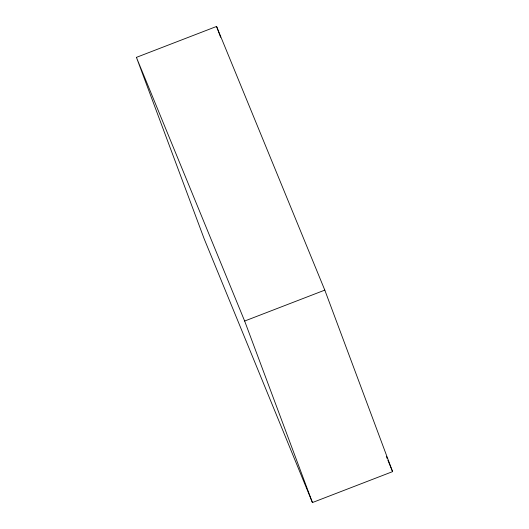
<?xml version="1.0" encoding="UTF-8"?>
<svg xmlns="http://www.w3.org/2000/svg" width="529" height="529" viewBox="0 0 529 529"><rect width="100%" height="100%" fill="white"/><g stroke="black" fill="none" stroke-linecap="round" stroke-linejoin="round"><path stroke-width="0.79" d="M136.416 57.37L216.573 26.45L324.806 290.117L392.584 471.63L312.427 502.55L204.194 238.883L136.416 57.37L244.649 321.037L312.427 502.55M244.649 321.037L324.806 290.117M386.309 456.348L387.248 458.643M387.876 460.17L392.584 471.63M216.573 26.45L220.613 37.261"/></g></svg>
